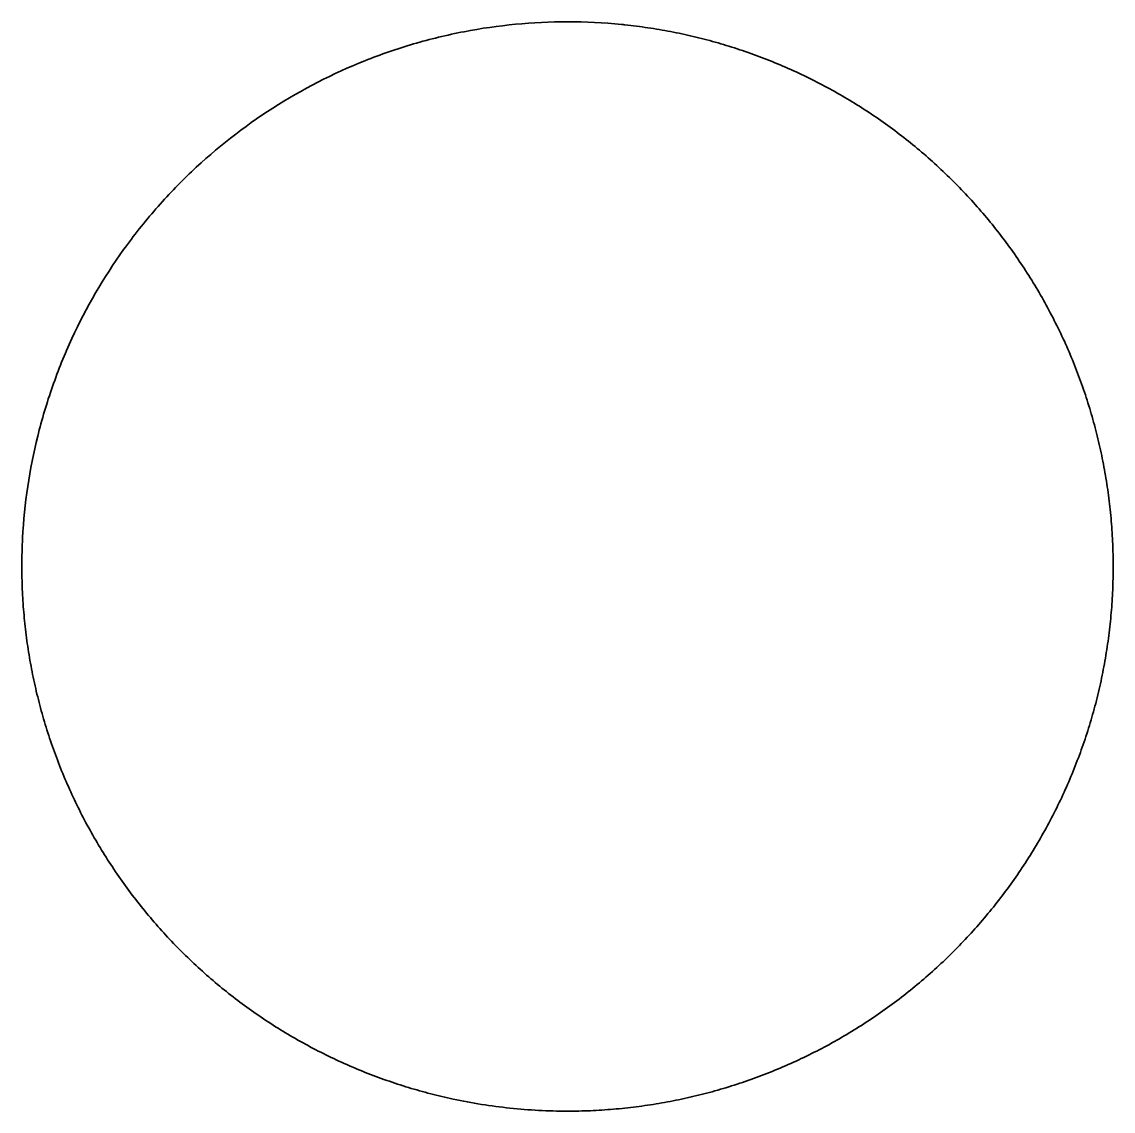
# Model space of a CAD drawing. Header units: millimetres. Extents: x 0 to 2561, y -987 to 790.
# Drawn here: x 694.48 to 731.48, y -782.82 to -745.9 of the extents above; entities that cross this region are included whole.
import ezdxf

# ---------------------------------------------------------------- set-up
doc = ezdxf.new("R2010")
doc.units = ezdxf.units.MM
doc.layers.add('Blocks', color=7, linetype='Continuous')
doc.layers.add('Blocks$Inner', color=7, linetype='Continuous', lineweight=25, true_color=0x007f00)
doc.layers.add('Blocks$Outline', color=7, linetype='Continuous', lineweight=35, true_color=0xff3f3f)

# ---------------------------------------------------------------- blocks, each defined once
blk = doc.blocks.new('Balcony Dining Bench Top')
at = {"layer": 'Blocks$Inner'}
for points, knots in [([(-375.346, -97.582), (-375.519, -97.582), (-375.692, -97.585), (-376.123, -97.598), (-376.385, -97.612), (-376.9, -97.65), (-377.166, -97.675), (-377.679, -97.734), (-377.944, -97.771), (-378.454, -97.852), (-378.713, -97.899), (-379.22, -98.002), (-379.474, -98.059), (-379.975, -98.183), (-380.225, -98.25), (-380.721, -98.395), (-380.968, -98.473), (-381.458, -98.639), (-381.702, -98.728), (-382.185, -98.914), (-382.428, -99.014), (-382.902, -99.221), (-383.144, -99.333), (-383.609, -99.559), (-383.847, -99.682), (-384.302, -99.928), (-384.53, -100.058), (-384.974, -100.323), (-385.195, -100.461), (-385.627, -100.745), (-385.841, -100.891), (-386.261, -101.193), (-386.468, -101.348), (-386.875, -101.668), (-387.077, -101.832), (-387.47, -102.168), (-387.667, -102.343), (-388.046, -102.696), (-388.238, -102.882), (-388.601, -103.25), (-388.785, -103.444), (-389.133, -103.827), (-389.305, -104.026), (-389.637, -104.423), (-389.799, -104.627), (-390.113, -105.038), (-390.266, -105.247), (-390.563, -105.671), (-390.707, -105.886), (-390.986, -106.322), (-391.121, -106.545), (-391.381, -106.992), (-391.509, -107.222), (-391.75, -107.681), (-391.87, -107.92), (-392.091, -108.388), (-392.2, -108.632), (-392.402, -109.108), (-392.499, -109.353), (-392.68, -109.838), (-392.766, -110.083), (-392.927, -110.575), (-393.002, -110.823), (-393.142, -111.322), (-393.206, -111.572), (-393.325, -112.076), (-393.38, -112.331), (-393.477, -112.839), (-393.522, -113.099), (-393.598, -113.611), (-393.631, -113.876), (-393.659, -114.133)], [87.340275, 87.340275, 87.340275, 87.340275, 87.861101, 87.861101, 88.642328, 88.642328, 89.423555, 89.423555, 90.205021, 90.205021, 90.986487, 90.986487, 91.767953, 91.767953, 92.549419, 92.549419, 93.330885, 93.330885, 94.112351, 94.112351, 94.893817, 94.893817, 95.675283, 95.675283, 96.456671, 96.456671, 97.238058, 97.238058, 98.019445, 98.019445, 98.800832, 98.800832, 99.58222, 99.58222, 100.363607, 100.363607, 101.144994, 101.144994, 101.926381, 101.926381, 102.7074, 102.7074, 103.488418, 103.488418, 104.269436, 104.269436, 105.050454, 105.050454, 105.831473, 105.831473, 106.612491, 106.612491, 107.393509, 107.393509, 108.174528, 108.174528, 108.955053, 108.955053, 109.735579, 109.735579, 110.516104, 110.516104, 111.296629, 111.296629, 112.077155, 112.077155, 112.85768, 112.85768, 113.638206, 113.638206, 114.418731, 114.418731, 114.418731, 114.418731]), ([(-356.946, -118.032), (-356.912, -117.712), (-356.886, -117.384), (-356.869, -117.063), (-356.852, -116.742), (-356.843, -116.41), (-356.843, -116.088), (-356.843, -115.829), (-356.849, -115.562), (-356.859, -115.303), (-356.87, -115.045), (-356.887, -114.782), (-356.909, -114.524), (-356.93, -114.266), (-356.958, -114.007), (-356.99, -113.75), (-357.023, -113.493), (-357.061, -113.237), (-357.104, -112.982), (-357.147, -112.726), (-357.196, -112.472), (-357.25, -112.219), (-357.304, -111.965), (-357.364, -111.712), (-357.428, -111.461), (-357.493, -111.211), (-357.563, -110.957), (-357.638, -110.709), (-357.713, -110.462), (-357.796, -110.207), (-357.882, -109.963), (-357.967, -109.719), (-358.061, -109.468), (-358.156, -109.228), (-358.252, -108.988), (-358.355, -108.745), (-358.46, -108.509), (-358.566, -108.273), (-358.677, -108.038), (-358.793, -107.806), (-358.908, -107.575), (-359.029, -107.345), (-359.154, -107.119), (-359.279, -106.893), (-359.409, -106.669), (-359.543, -106.448), (-359.678, -106.227), (-359.818, -106.008), (-359.961, -105.793), (-360.105, -105.578), (-360.255, -105.362), (-360.408, -105.153), (-360.56, -104.945), (-360.722, -104.732), (-360.884, -104.53), (-361.045, -104.328), (-361.216, -104.123), (-361.385, -103.928), (-361.555, -103.733), (-361.732, -103.538), (-361.909, -103.35), (-362.087, -103.163), (-362.269, -102.977), (-362.455, -102.797), (-362.64, -102.617), (-362.829, -102.441), (-363.022, -102.269), (-363.215, -102.097), (-363.411, -101.929), (-363.611, -101.765), (-363.811, -101.601), (-364.015, -101.441), (-364.221, -101.285), (-364.428, -101.13), (-364.641, -100.977), (-364.854, -100.83), (-365.066, -100.684), (-365.289, -100.537), (-365.508, -100.4), (-365.727, -100.263), (-365.956, -100.126), (-366.18, -99.998), (-366.405, -99.87), (-366.636, -99.745), (-366.865, -99.627), (-367.095, -99.509), (-367.328, -99.395), (-367.562, -99.286), (-367.797, -99.178), (-368.033, -99.074), (-368.272, -98.976), (-368.511, -98.877), (-368.752, -98.784), (-368.994, -98.695), (-369.237, -98.607), (-369.482, -98.523), (-369.728, -98.445), (-369.974, -98.367), (-370.226, -98.293), (-370.475, -98.225), (-370.724, -98.158), (-370.983, -98.093), (-371.235, -98.036), (-371.487, -97.979), (-371.748, -97.926), (-372.002, -97.88), (-372.256, -97.833), (-372.515, -97.792), (-372.771, -97.756), (-373.026, -97.721), (-373.284, -97.691), (-373.541, -97.666), (-373.798, -97.641), (-374.056, -97.622), (-374.314, -97.608), (-374.572, -97.594), (-374.83, -97.586), (-375.088, -97.583), (-375.174, -97.582), (-375.26, -97.582), (-375.346, -97.582)], [56.244465, 56.244465, 56.244465, 56.244465, 57.216189, 57.216189, 57.216189, 58.1916, 58.1916, 58.1916, 58.976923, 58.976923, 58.976923, 59.758036, 59.758036, 59.758036, 60.53638, 60.53638, 60.53638, 61.313353, 61.313353, 61.313353, 62.09033, 62.09033, 62.09033, 62.868684, 62.868684, 62.868684, 63.649813, 63.649813, 63.649813, 64.435159, 64.435159, 64.435159, 65.220499, 65.220499, 65.220499, 66.001637, 66.001637, 66.001637, 66.780014, 66.780014, 66.780014, 67.557026, 67.557026, 67.557026, 68.334047, 68.334047, 68.334047, 69.11245, 69.11245, 69.11245, 69.89363, 69.89363, 69.89363, 70.679028, 70.679028, 70.679028, 71.464636, 71.464636, 71.464636, 72.246046, 72.246046, 72.246046, 73.024699, 73.024699, 73.024699, 73.801989, 73.801989, 73.801989, 74.57929, 74.57929, 74.57929, 75.357974, 75.357974, 75.357974, 76.139435, 76.139435, 76.139435, 76.925113, 76.925113, 76.925113, 77.711245, 77.711245, 77.711245, 78.493175, 78.493175, 78.493175, 79.272344, 79.272344, 79.272344, 80.050148, 80.050148, 80.050148, 80.827959, 80.827959, 80.827959, 81.607152, 81.607152, 81.607152, 82.38912, 82.38912, 82.38912, 83.175304, 83.175304, 83.175304, 83.961933, 83.961933, 83.961933, 84.744351, 84.744351, 84.744351, 85.523999, 85.523999, 85.523999, 86.302274, 86.302274, 86.302274, 87.080551, 87.080551, 87.080551, 87.340275, 87.340275, 87.340275, 87.340275]), ([(-393.659, -114.133), (-393.663, -114.173), (-393.667, -114.213), (-393.731, -114.861), (-393.761, -115.471), (-393.761, -116.082)], [114.418731, 114.418731, 114.418731, 114.418731, 114.538804, 114.538804, 116.371502, 116.371502, 116.371502, 116.371502]), ([(-393.761, -116.082), (-393.761, -117.263), (-393.65, -118.432), (-393.316, -120.165), (-393.176, -120.74), (-392.846, -121.865), (-392.655, -122.416), (-392.007, -124.038), (-391.474, -125.078), (-390.203, -127.064), (-389.483, -127.982), (-388.282, -129.248), (-387.862, -129.651), (-386.98, -130.421), (-386.516, -130.788), (-385.088, -131.812), (-384.083, -132.396), (-382.498, -133.128), (-381.956, -133.348), (-380.847, -133.737), (-380.284, -133.904), (-378.588, -134.323), (-377.439, -134.495), (-375.955, -134.573), (-375.634, -134.581), (-375.313, -134.582)], [116.371502, 116.371502, 116.371502, 116.371502, 119.887652, 119.887652, 121.645727, 121.645727, 123.403802, 123.403802, 126.919952, 126.919952, 130.436101, 130.436101, 132.194176, 132.194176, 133.952251, 133.952251, 137.468401, 137.468401, 139.226476, 139.226476, 140.984551, 140.984551, 144.500701, 144.500701, 145.462084, 145.462084, 145.462084, 145.462084]), ([(-375.118, -134.581), (-374.86, -134.578), (-374.593, -134.57), (-374.335, -134.557), (-374.078, -134.543), (-373.816, -134.524), (-373.559, -134.499), (-373.302, -134.475), (-373.043, -134.445), (-372.788, -134.41), (-372.532, -134.374), (-372.277, -134.334), (-372.023, -134.288), (-371.768, -134.242), (-371.515, -134.19), (-371.263, -134.134), (-371.011, -134.077), (-370.759, -134.015), (-370.509, -133.948), (-370.26, -133.881), (-370.008, -133.807), (-369.762, -133.729), (-369.515, -133.651), (-369.262, -133.566), (-369.02, -133.478), (-368.777, -133.39), (-368.528, -133.293), (-368.289, -133.195), (-368.05, -133.097), (-367.809, -132.992), (-367.575, -132.883), (-367.34, -132.775), (-367.106, -132.661), (-366.877, -132.543), (-366.647, -132.424), (-366.419, -132.301), (-366.194, -132.174), (-365.97, -132.046), (-365.748, -131.913), (-365.528, -131.776), (-365.309, -131.639), (-365.092, -131.497), (-364.878, -131.35), (-364.665, -131.204), (-364.451, -131.051), (-364.245, -130.896), (-364.038, -130.741), (-363.827, -130.576), (-363.627, -130.412), (-363.427, -130.248), (-363.224, -130.075), (-363.031, -129.902), (-362.838, -129.73), (-362.645, -129.551), (-362.46, -129.371), (-362.274, -129.191), (-362.091, -129.006), (-361.913, -128.818), (-361.736, -128.63), (-361.561, -128.438), (-361.392, -128.243), (-361.222, -128.048), (-361.056, -127.849), (-360.894, -127.647), (-360.733, -127.445), (-360.574, -127.238), (-360.422, -127.029), (-360.269, -126.82), (-360.118, -126.605), (-359.974, -126.39), (-359.83, -126.174), (-359.685, -125.949), (-359.551, -125.728), (-359.416, -125.507), (-359.282, -125.276), (-359.156, -125.049), (-359.031, -124.823), (-358.909, -124.59), (-358.793, -124.358), (-358.678, -124.127), (-358.566, -123.891), (-358.46, -123.655), (-358.355, -123.419), (-358.254, -123.18), (-358.158, -122.939), (-358.062, -122.699), (-357.971, -122.456), (-357.886, -122.212), (-357.8, -121.967), (-357.719, -121.72), (-357.644, -121.472), (-357.568, -121.224), (-357.497, -120.97), (-357.432, -120.72), (-357.368, -120.469), (-357.306, -120.208), (-357.252, -119.955), (-357.185, -119.641), (-357.124, -119.314), (-357.074, -118.997), (-357.023, -118.679), (-356.98, -118.351), (-356.946, -118.032)], [145.656651, 145.656651, 145.656651, 145.656651, 146.443507, 146.443507, 146.443507, 147.226142, 147.226142, 147.226142, 148.005999, 148.005999, 148.005999, 148.784476, 148.784476, 148.784476, 149.562949, 149.562949, 149.562949, 150.342793, 150.342793, 150.342793, 151.125407, 151.125407, 151.125407, 151.912235, 151.912235, 151.912235, 152.699041, 152.699041, 152.699041, 153.481618, 153.481618, 153.481618, 154.261409, 154.261409, 154.261409, 155.039815, 155.039815, 155.039815, 155.818211, 155.818211, 155.818211, 156.597975, 156.597975, 156.597975, 157.380506, 157.380506, 157.380506, 158.167251, 158.167251, 158.167251, 158.953672, 158.953672, 158.953672, 159.735863, 159.735863, 159.735863, 160.515266, 160.515266, 160.515266, 161.293285, 161.293285, 161.293285, 162.071288, 162.071288, 162.071288, 162.85066, 162.85066, 162.85066, 163.6328, 163.6328, 163.6328, 164.419153, 164.419153, 164.419153, 165.205035, 165.205035, 165.205035, 165.986691, 165.986691, 165.986691, 166.765564, 166.765564, 166.765564, 167.543054, 167.543054, 167.543054, 168.320536, 168.320536, 168.320536, 169.099389, 169.099389, 169.099389, 169.88101, 169.88101, 169.88101, 170.666845, 170.666845, 170.666845, 171.642265, 171.642265, 171.642265, 172.615967, 172.615967, 172.615967, 172.615967])]:
    blk.add_open_spline(points, degree=3, knots=knots, dxfattribs=at)
for points in [[(-375.313, -134.582), (-375.269, -134.582), (-375.226, -134.582), (-375.183, -134.581)], [(-375.183, -134.581), (-375.161, -134.581), (-375.14, -134.581), (-375.118, -134.581)]]:
    blk.add_open_spline(points, degree=3, dxfattribs=at)
at = {"layer": 'Blocks$Outline'}
blk.add_open_spline([(-356.946, -118.032), (-356.98, -118.351), (-357.023, -118.679), (-357.074, -118.997), (-357.124, -119.314), (-357.185, -119.641), (-357.252, -119.955), (-357.306, -120.208), (-357.368, -120.469), (-357.432, -120.72), (-357.497, -120.97), (-357.568, -121.224), (-357.644, -121.472), (-357.719, -121.72), (-357.8, -121.967), (-357.886, -122.212), (-357.971, -122.456), (-358.062, -122.699), (-358.158, -122.939), (-358.254, -123.18), (-358.355, -123.419), (-358.46, -123.655), (-358.566, -123.891), (-358.678, -124.127), (-358.793, -124.358), (-358.909, -124.59), (-359.031, -124.823), (-359.156, -125.049), (-359.282, -125.276), (-359.416, -125.507), (-359.551, -125.728), (-359.685, -125.949), (-359.83, -126.174), (-359.974, -126.39), (-360.118, -126.605), (-360.269, -126.82), (-360.422, -127.029), (-360.574, -127.238), (-360.733, -127.445), (-360.894, -127.647), (-361.056, -127.849), (-361.222, -128.048), (-361.392, -128.243), (-361.561, -128.438), (-361.736, -128.63), (-361.913, -128.818), (-362.091, -129.006), (-362.274, -129.191), (-362.46, -129.371), (-362.645, -129.551), (-362.838, -129.73), (-363.031, -129.902), (-363.224, -130.075), (-363.427, -130.248), (-363.627, -130.412), (-363.827, -130.576), (-364.038, -130.741), (-364.245, -130.896), (-364.451, -131.051), (-364.665, -131.204), (-364.878, -131.35), (-365.092, -131.497), (-365.309, -131.639), (-365.528, -131.776), (-365.748, -131.913), (-365.97, -132.046), (-366.194, -132.174), (-366.419, -132.301), (-366.647, -132.424), (-366.877, -132.543), (-367.106, -132.661), (-367.34, -132.775), (-367.575, -132.883), (-367.809, -132.992), (-368.05, -133.097), (-368.289, -133.195), (-368.528, -133.293), (-368.777, -133.39), (-369.02, -133.478), (-369.262, -133.566), (-369.515, -133.651), (-369.762, -133.729), (-370.008, -133.807), (-370.26, -133.881), (-370.509, -133.948), (-370.759, -134.015), (-371.011, -134.077), (-371.263, -134.134), (-371.515, -134.19), (-371.768, -134.242), (-372.023, -134.288), (-372.277, -134.334), (-372.532, -134.374), (-372.788, -134.41), (-373.043, -134.445), (-373.302, -134.475), (-373.559, -134.499), (-373.816, -134.524), (-374.078, -134.543), (-374.335, -134.557), (-374.593, -134.57), (-374.86, -134.578), (-375.118, -134.581), (-375.14, -134.581), (-375.161, -134.581), (-375.183, -134.581), (-375.226, -134.582), (-375.269, -134.582), (-375.313, -134.582), (-375.634, -134.581), (-375.955, -134.573), (-377.439, -134.495), (-378.588, -134.323), (-380.284, -133.904), (-380.847, -133.737), (-381.956, -133.348), (-382.498, -133.128), (-384.083, -132.396), (-385.088, -131.812), (-386.516, -130.788), (-386.98, -130.421), (-387.862, -129.651), (-388.282, -129.248), (-389.483, -127.982), (-390.203, -127.064), (-391.474, -125.078), (-392.007, -124.038), (-392.655, -122.416), (-392.846, -121.865), (-393.176, -120.74), (-393.316, -120.165), (-393.65, -118.432), (-393.761, -117.263), (-393.761, -116.082), (-393.761, -115.471), (-393.731, -114.861), (-393.667, -114.213), (-393.663, -114.173), (-393.659, -114.133), (-393.631, -113.876), (-393.598, -113.611), (-393.522, -113.099), (-393.477, -112.839), (-393.38, -112.331), (-393.325, -112.076), (-393.206, -111.572), (-393.142, -111.322), (-393.002, -110.823), (-392.927, -110.575), (-392.766, -110.083), (-392.68, -109.838), (-392.499, -109.353), (-392.402, -109.108), (-392.2, -108.632), (-392.091, -108.388), (-391.87, -107.92), (-391.75, -107.681), (-391.509, -107.222), (-391.381, -106.992), (-391.121, -106.545), (-390.986, -106.322), (-390.707, -105.886), (-390.563, -105.671), (-390.266, -105.247), (-390.113, -105.038), (-389.799, -104.627), (-389.637, -104.423), (-389.305, -104.026), (-389.133, -103.827), (-388.785, -103.444), (-388.601, -103.25), (-388.238, -102.882), (-388.046, -102.696), (-387.667, -102.343), (-387.47, -102.168), (-387.077, -101.832), (-386.875, -101.668), (-386.468, -101.348), (-386.261, -101.193), (-385.841, -100.891), (-385.627, -100.745), (-385.195, -100.461), (-384.974, -100.323), (-384.53, -100.058), (-384.302, -99.928), (-383.847, -99.682), (-383.609, -99.559), (-383.144, -99.333), (-382.902, -99.221), (-382.428, -99.014), (-382.185, -98.914), (-381.702, -98.728), (-381.458, -98.639), (-380.968, -98.473), (-380.721, -98.395), (-380.225, -98.25), (-379.975, -98.183), (-379.474, -98.059), (-379.22, -98.002), (-378.713, -97.899), (-378.454, -97.852), (-377.944, -97.771), (-377.679, -97.734), (-377.166, -97.675), (-376.9, -97.65), (-376.385, -97.612), (-376.123, -97.598), (-375.692, -97.585), (-375.519, -97.582), (-375.346, -97.582), (-375.26, -97.582), (-375.174, -97.582), (-375.088, -97.583), (-374.83, -97.586), (-374.572, -97.594), (-374.314, -97.608), (-374.056, -97.622), (-373.798, -97.641), (-373.541, -97.666), (-373.284, -97.691), (-373.026, -97.721), (-372.771, -97.756), (-372.515, -97.792), (-372.256, -97.833), (-372.002, -97.88), (-371.748, -97.926), (-371.487, -97.979), (-371.235, -98.036), (-370.983, -98.093), (-370.724, -98.158), (-370.475, -98.225), (-370.226, -98.293), (-369.974, -98.367), (-369.728, -98.445), (-369.482, -98.523), (-369.237, -98.607), (-368.994, -98.695), (-368.752, -98.784), (-368.511, -98.877), (-368.272, -98.976), (-368.033, -99.074), (-367.797, -99.178), (-367.562, -99.286), (-367.328, -99.395), (-367.095, -99.509), (-366.865, -99.627), (-366.636, -99.745), (-366.405, -99.87), (-366.18, -99.998), (-365.956, -100.126), (-365.727, -100.263), (-365.508, -100.4), (-365.289, -100.537), (-365.066, -100.684), (-364.854, -100.83), (-364.641, -100.977), (-364.428, -101.13), (-364.221, -101.285), (-364.015, -101.441), (-363.811, -101.601), (-363.611, -101.765), (-363.411, -101.929), (-363.215, -102.097), (-363.022, -102.269), (-362.829, -102.441), (-362.64, -102.617), (-362.455, -102.797), (-362.269, -102.977), (-362.087, -103.163), (-361.909, -103.35), (-361.732, -103.538), (-361.555, -103.733), (-361.385, -103.928), (-361.216, -104.123), (-361.045, -104.328), (-360.884, -104.53), (-360.722, -104.732), (-360.56, -104.945), (-360.408, -105.153), (-360.255, -105.362), (-360.105, -105.578), (-359.961, -105.793), (-359.818, -106.008), (-359.678, -106.227), (-359.543, -106.448), (-359.409, -106.669), (-359.279, -106.893), (-359.154, -107.119), (-359.029, -107.345), (-358.908, -107.575), (-358.793, -107.806), (-358.677, -108.038), (-358.566, -108.273), (-358.46, -108.509), (-358.355, -108.745), (-358.252, -108.988), (-358.156, -109.228), (-358.061, -109.468), (-357.967, -109.719), (-357.882, -109.963), (-357.796, -110.207), (-357.713, -110.462), (-357.638, -110.709), (-357.563, -110.957), (-357.493, -111.211), (-357.428, -111.461), (-357.364, -111.712), (-357.304, -111.965), (-357.25, -112.219), (-357.196, -112.472), (-357.147, -112.726), (-357.104, -112.982), (-357.061, -113.237), (-357.023, -113.493), (-356.99, -113.75), (-356.958, -114.007), (-356.93, -114.266), (-356.909, -114.524), (-356.887, -114.782), (-356.87, -115.045), (-356.859, -115.303), (-356.849, -115.562), (-356.843, -115.829), (-356.843, -116.088), (-356.843, -116.41), (-356.852, -116.742), (-356.869, -117.063), (-356.886, -117.384), (-356.912, -117.712), (-356.946, -118.032)], degree=3, knots=[-172.615967, -172.615967, -172.615967, -172.615967, -171.642265, -171.642265, -171.642265, -170.666845, -170.666845, -170.666845, -169.88101, -169.88101, -169.88101, -169.099389, -169.099389, -169.099389, -168.320536, -168.320536, -168.320536, -167.543054, -167.543054, -167.543054, -166.765564, -166.765564, -166.765564, -165.986691, -165.986691, -165.986691, -165.205035, -165.205035, -165.205035, -164.419153, -164.419153, -164.419153, -163.6328, -163.6328, -163.6328, -162.85066, -162.85066, -162.85066, -162.071288, -162.071288, -162.071288, -161.293285, -161.293285, -161.293285, -160.515266, -160.515266, -160.515266, -159.735863, -159.735863, -159.735863, -158.953672, -158.953672, -158.953672, -158.167251, -158.167251, -158.167251, -157.380506, -157.380506, -157.380506, -156.597975, -156.597975, -156.597975, -155.818211, -155.818211, -155.818211, -155.039815, -155.039815, -155.039815, -154.261409, -154.261409, -154.261409, -153.481618, -153.481618, -153.481618, -152.699041, -152.699041, -152.699041, -151.912235, -151.912235, -151.912235, -151.125407, -151.125407, -151.125407, -150.342793, -150.342793, -150.342793, -149.562949, -149.562949, -149.562949, -148.784476, -148.784476, -148.784476, -148.005999, -148.005999, -148.005999, -147.226142, -147.226142, -147.226142, -146.443507, -146.443507, -146.443507, -145.656651, -145.656651, -145.656651, -145.592309, -145.592309, -145.592309, -145.462084, -145.462084, -145.462084, -144.500701, -144.500701, -140.984551, -140.984551, -139.226476, -139.226476, -137.468401, -137.468401, -133.952251, -133.952251, -132.194176, -132.194176, -130.436101, -130.436101, -126.919952, -126.919952, -123.403802, -123.403802, -121.645727, -121.645727, -119.887652, -119.887652, -116.371502, -116.371502, -116.371502, -114.538804, -114.538804, -114.418731, -114.418731, -114.418731, -113.638206, -113.638206, -112.85768, -112.85768, -112.077155, -112.077155, -111.296629, -111.296629, -110.516104, -110.516104, -109.735579, -109.735579, -108.955053, -108.955053, -108.174528, -108.174528, -107.393509, -107.393509, -106.612491, -106.612491, -105.831473, -105.831473, -105.050454, -105.050454, -104.269436, -104.269436, -103.488418, -103.488418, -102.7074, -102.7074, -101.926381, -101.926381, -101.144994, -101.144994, -100.363607, -100.363607, -99.58222, -99.58222, -98.800832, -98.800832, -98.019445, -98.019445, -97.238058, -97.238058, -96.456671, -96.456671, -95.675283, -95.675283, -94.893817, -94.893817, -94.112351, -94.112351, -93.330885, -93.330885, -92.549419, -92.549419, -91.767953, -91.767953, -90.986487, -90.986487, -90.205021, -90.205021, -89.423555, -89.423555, -88.642328, -88.642328, -87.861101, -87.861101, -87.340275, -87.340275, -87.340275, -87.080551, -87.080551, -87.080551, -86.302274, -86.302274, -86.302274, -85.523999, -85.523999, -85.523999, -84.744351, -84.744351, -84.744351, -83.961933, -83.961933, -83.961933, -83.175304, -83.175304, -83.175304, -82.38912, -82.38912, -82.38912, -81.607152, -81.607152, -81.607152, -80.827959, -80.827959, -80.827959, -80.050148, -80.050148, -80.050148, -79.272344, -79.272344, -79.272344, -78.493175, -78.493175, -78.493175, -77.711245, -77.711245, -77.711245, -76.925113, -76.925113, -76.925113, -76.139435, -76.139435, -76.139435, -75.357974, -75.357974, -75.357974, -74.57929, -74.57929, -74.57929, -73.801989, -73.801989, -73.801989, -73.024699, -73.024699, -73.024699, -72.246046, -72.246046, -72.246046, -71.464636, -71.464636, -71.464636, -70.679028, -70.679028, -70.679028, -69.89363, -69.89363, -69.89363, -69.11245, -69.11245, -69.11245, -68.334047, -68.334047, -68.334047, -67.557026, -67.557026, -67.557026, -66.780014, -66.780014, -66.780014, -66.001637, -66.001637, -66.001637, -65.220499, -65.220499, -65.220499, -64.435159, -64.435159, -64.435159, -63.649813, -63.649813, -63.649813, -62.868684, -62.868684, -62.868684, -62.09033, -62.09033, -62.09033, -61.313353, -61.313353, -61.313353, -60.53638, -60.53638, -60.53638, -59.758036, -59.758036, -59.758036, -58.976923, -58.976923, -58.976923, -58.1916, -58.1916, -58.1916, -57.216189, -57.216189, -57.216189, -56.244465, -56.244465, -56.244465, -56.244465], dxfattribs=at)

msp = doc.modelspace()

# ---------------------------------------------------------------- block references
at = {"layer": 'Blocks', "rotation": 270.0000000000012}
msp.add_blockref('Balcony Dining Bench Top', (829.065, -1139.658), dxfattribs=at)

doc.saveas('drawing.dxf')
